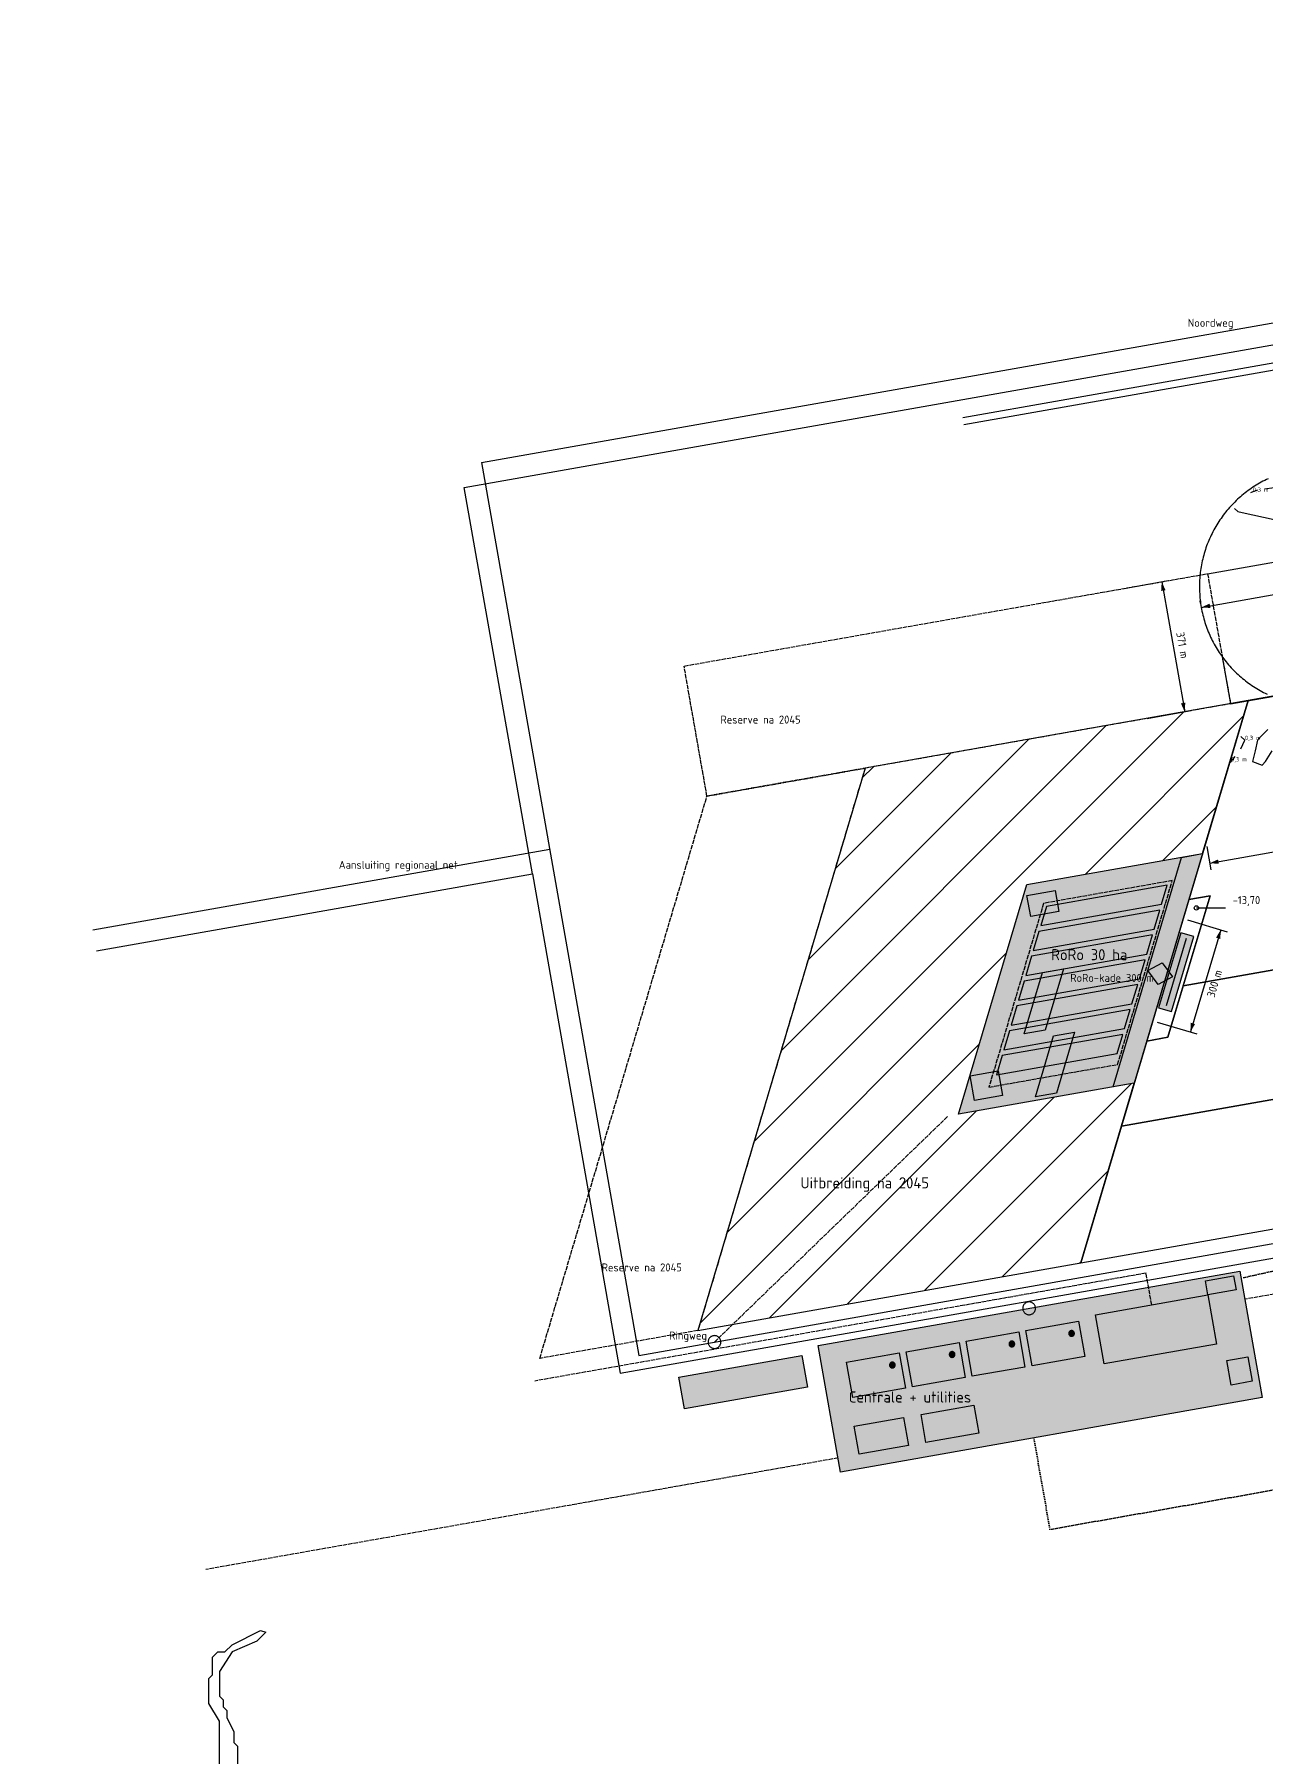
# Model space of a CAD drawing. Header units: metres. Extents: x 284000 to 318000, y 7632000 to 7666000.
# Drawn here: x 291949 to 295415, y 7646533 to 7651377 of the extents above; entities that cross this region are included whole.
import ezdxf
from ezdxf.enums import TextEntityAlignment as Align

# ---------------------------------------------------------------- set-up
doc = ezdxf.new("R2010")
doc.units = ezdxf.units.M
doc.header["$LTSCALE"] = 10
doc.linetypes.add('DASHED', pattern=[1.524, 1.27, -0.254])
doc.linetypes.add('DOT', pattern=[0.508, 0, -0.508])
for name, color, linetype in [('HV-BAGGER', 5, 'Continuous'), ('HV-CENTRALE', 200, 'Continuous'), ('HV-D-GEBOUW', 8, 'Continuous'), ('HV-D-INSTALLATIE', 211, 'Continuous'), ('HV-D-PARKEER', 112, 'Continuous'), ('HV-D-VERKEER', 9, 'Continuous'), ('HV-DRAAIKOM', 2, 'Continuous'), ('HV-GOLF-HS-112_5', 7, 'Continuous'), ('HV-KADE', 7, 'Continuous'), ('HV-KUSTLIJN', 4, 'Continuous'), ('HV-LEIDING', 1, 'Continuous'), ('HV-ONDERGROND', 8, 'Continuous'), ('HV-RESERVE', 9, 'Continuous'), ('HV-RORO', 110, 'Continuous'), ('HV-SCHIP', 3, 'Continuous'), ('HV-SPOOR', 8, 'Continuous'), ('HV-TEKST-02', 7, 'Continuous'), ('HV-TOETS-LIGPLAATS-RORO', 4, 'Continuous'), ('HV-TOETS-OPENING-3-INSTEEK', 6, 'Continuous'), ('HV-TOETS-WAND-HB-TALUD', 30, 'Continuous'), ('HV-TOETS-WAND-INS-KADE', 30, 'Continuous'), ('HV-WEG', 7, 'Continuous')]:
    doc.layers.add(name, color=color, linetype=linetype)
doc.styles.add('NLCS-ISO', font='NLCS-ISO.ttf')
doc.styles.get("Standard").update_dxf_attribs({"font": 'NLCS-ISO.ttf'})
picture_1 = doc.add_image_def('image1.jpg', size_in_pixel=(3400, 3400))

msp = doc.modelspace()

# ---------------------------------------------------------------- hatches: boundary and pattern name
at = {"layer": 'HV-CENTRALE', "true_color": 0xc77dff, "transparency": 33554534}
h = msp.add_hatch(color=200, dxfattribs=at)
h.dxf.hatch_style = 1
h.paths.add_polyline_path([(295339.9, 7647900.3), (295402.6, 7647544.5), (294216.7, 7647335.4), (294154, 7647691.2)])
at = {"layer": 'HV-D-GEBOUW', "true_color": 0x495057, "transparency": 33554534}
h = msp.add_hatch(color=8, dxfattribs=at)
h.dxf.hatch_style = 1
h.paths.add_polyline_path([(294820.1, 7648970.2), (294830.5, 7648910.9), (294751.5, 7648897), (294741, 7648956.3)])
h = msp.add_hatch(color=8, dxfattribs=at)
h.dxf.hatch_style = 1
h.paths.add_polyline_path([(294784.3, 7648739.8), (294843.6, 7648750.2), (294792.4, 7648578.1), (294733.1, 7648567.7)])
h = msp.add_hatch(color=8, dxfattribs=at)
h.dxf.hatch_style = 1
h.paths.add_polyline_path([(295321.9, 7647886.9), (295328.9, 7647847.4), (295249.8, 7647833.4), (295242.8, 7647873)])
h = msp.add_hatch(color=8, dxfattribs=at)
h.dxf.hatch_style = 1
h.paths.add_polyline_path([(294591.1, 7647523.7), (294605.1, 7647444.6), (294456.8, 7647418.5), (294442.9, 7647497.5)])
h = msp.add_hatch(color=8, dxfattribs=at)
h.dxf.hatch_style = 1
h.paths.add_polyline_path([(294393.5, 7647488.8), (294407.4, 7647409.8), (294269.1, 7647385.4), (294255.1, 7647464.4)])
at = {"layer": 'HV-D-INSTALLATIE', "true_color": 0x7b2cbf, "transparency": 33554534}
h = msp.add_hatch(color=211, dxfattribs=at)
h.dxf.hatch_style = 1
h.paths.add_polyline_path([(295249.8, 7647833.4), (295274.2, 7647695.1), (294957.9, 7647639.3), (294933.6, 7647777.7)])
h = msp.add_hatch(color=211, dxfattribs=at)
h.dxf.hatch_style = 1
h.paths.add_polyline_path([(294885.9, 7647759.1), (294903.3, 7647660.2), (294755.1, 7647634.1), (294737.6, 7647732.9)])
h = msp.add_hatch(color=211, dxfattribs=at)
h.dxf.hatch_style = 1
h.paths.add_polyline_path([(294549.9, 7647699.8), (294567.3, 7647601), (294419.1, 7647574.9), (294401.6, 7647673.7)])
h = msp.add_hatch(color=211, dxfattribs=at)
h.dxf.hatch_style = 1
h.paths.add_polyline_path([(294717.9, 7647729.4), (294735.3, 7647630.6), (294587.1, 7647604.5), (294569.6, 7647703.3)])
h = msp.add_hatch(color=211, dxfattribs=at)
h.dxf.hatch_style = 1
h.paths.add_polyline_path([(294706.3, 7647696.8), (294706.1, 7647697.6), (294705.9, 7647698.3), (294705.6, 7647699.1), (294705.2, 7647699.8), (294704.7, 7647700.4), (294704.2, 7647701), (294703.6, 7647701.5), (294703, 7647702), (294702.3, 7647702.4), (294701.6, 7647702.8), (294700.9, 7647703.1), (294700.1, 7647703.3), (294699.4, 7647703.4), (294698.6, 7647703.5), (294697.8, 7647703.4), (294697, 7647703.3), (294696.2, 7647703.2), (294695.5, 7647702.9), (294694.8, 7647702.6), (294694.1, 7647702.2), (294693.4, 7647701.8), (294692.8, 7647701.2), (294692.3, 7647700.7), (294691.8, 7647700), (294691.4, 7647699.4), (294691.1, 7647698.7), (294690.8, 7647697.9), (294690.6, 7647697.2), (294690.4, 7647696.4), (294690.4, 7647695.6), (294690.4, 7647694.8), (294690.5, 7647694), (294690.7, 7647693.3), (294690.9, 7647692.5), (294691.2, 7647691.8), (294691.6, 7647691.1), (294692.1, 7647690.5), (294692.6, 7647689.9), (294693.2, 7647689.3), (294693.8, 7647688.9), (294694.5, 7647688.4), (294695.2, 7647688.1), (294695.9, 7647687.8), (294696.7, 7647687.6), (294697.4, 7647687.5), (294698.2, 7647687.4), (294699, 7647687.4), (294699.8, 7647687.5), (294700.6, 7647687.7), (294701.3, 7647688), (294702, 7647688.3), (294702.7, 7647688.7), (294703.4, 7647689.1), (294704, 7647689.6), (294704.5, 7647690.2), (294705, 7647690.8), (294705.4, 7647691.5), (294705.7, 7647692.2), (294706, 7647692.9), (294706.2, 7647693.7), (294706.4, 7647694.5), (294706.4, 7647695.3), (294706.4, 7647696)])
h = msp.add_hatch(color=211, dxfattribs=at)
h.dxf.hatch_style = 1
h.paths.add_polyline_path([(294874.3, 7647726.5), (294874.1, 7647727.2), (294873.9, 7647728), (294873.6, 7647728.7), (294873.2, 7647729.4), (294872.7, 7647730), (294872.2, 7647730.6), (294871.6, 7647731.2), (294871, 7647731.6), (294870.3, 7647732.1), (294869.6, 7647732.4), (294868.9, 7647732.7), (294868.1, 7647732.9), (294867.4, 7647733), (294866.6, 7647733.1), (294865.8, 7647733.1), (294865, 7647733), (294864.2, 7647732.8), (294863.5, 7647732.5), (294862.8, 7647732.2), (294862.1, 7647731.8), (294861.4, 7647731.4), (294860.9, 7647730.9), (294860.3, 7647730.3), (294859.8, 7647729.7), (294859.4, 7647729), (294859.1, 7647728.3), (294858.8, 7647727.6), (294858.6, 7647726.8), (294858.4, 7647726), (294858.4, 7647725.2), (294858.4, 7647724.4), (294858.5, 7647723.7), (294858.7, 7647722.9), (294858.9, 7647722.2), (294859.2, 7647721.4), (294859.6, 7647720.7), (294860.1, 7647720.1), (294860.6, 7647719.5), (294861.2, 7647719), (294861.8, 7647718.5), (294862.5, 7647718.1), (294863.2, 7647717.7), (294863.9, 7647717.4), (294864.7, 7647717.2), (294865.4, 7647717.1), (294866.2, 7647717), (294867, 7647717.1), (294867.8, 7647717.2), (294868.6, 7647717.3), (294869.3, 7647717.6), (294870, 7647717.9), (294870.7, 7647718.3), (294871.4, 7647718.7), (294872, 7647719.3), (294872.5, 7647719.8), (294873, 7647720.5), (294873.4, 7647721.1), (294873.8, 7647721.8), (294874, 7647722.6), (294874.2, 7647723.3), (294874.4, 7647724.1), (294874.4, 7647724.9), (294874.4, 7647725.7)])
h = msp.add_hatch(color=211, dxfattribs=at)
h.dxf.hatch_style = 1
h.paths.add_polyline_path([(294381.9, 7647670.2), (294399.3, 7647571.4), (294251.1, 7647545.2), (294233.6, 7647644.1)])
h = msp.add_hatch(color=211, dxfattribs=at)
h.dxf.hatch_style = 1
h.paths.add_polyline_path([(294538.3, 7647667.2), (294538.1, 7647668), (294537.9, 7647668.7), (294537.6, 7647669.4), (294537.2, 7647670.1), (294536.7, 7647670.8), (294536.2, 7647671.4), (294535.6, 7647671.9), (294535, 7647672.4), (294534.3, 7647672.8), (294533.6, 7647673.2), (294532.9, 7647673.4), (294532.1, 7647673.7), (294531.4, 7647673.8), (294530.6, 7647673.8), (294529.8, 7647673.8), (294529, 7647673.7), (294528.2, 7647673.5), (294527.5, 7647673.3), (294526.8, 7647673), (294526.1, 7647672.6), (294525.4, 7647672.1), (294524.8, 7647671.6), (294524.3, 7647671), (294523.8, 7647670.4), (294523.4, 7647669.8), (294523, 7647669), (294522.8, 7647668.3), (294522.6, 7647667.6), (294522.4, 7647666.8), (294522.4, 7647666), (294522.4, 7647665.2), (294522.5, 7647664.4), (294522.7, 7647663.7), (294522.9, 7647662.9), (294523.2, 7647662.2), (294523.6, 7647661.5), (294524.1, 7647660.9), (294524.6, 7647660.3), (294525.2, 7647659.7), (294525.8, 7647659.2), (294526.5, 7647658.8), (294527.2, 7647658.5), (294527.9, 7647658.2), (294528.7, 7647658), (294529.4, 7647657.8), (294530.2, 7647657.8), (294531, 7647657.8), (294531.8, 7647657.9), (294532.6, 7647658.1), (294533.3, 7647658.3), (294534, 7647658.7), (294534.7, 7647659), (294535.4, 7647659.5), (294535.9, 7647660), (294536.5, 7647660.6), (294537, 7647661.2), (294537.4, 7647661.9), (294537.7, 7647662.6), (294538, 7647663.3), (294538.2, 7647664.1), (294538.4, 7647664.9), (294538.4, 7647665.6), (294538.4, 7647666.4)])
h = msp.add_hatch(color=211, dxfattribs=at)
h.dxf.hatch_style = 1
h.paths.add_polyline_path([(295362, 7647659.6), (295374.2, 7647590.4), (295314.9, 7647580), (295302.7, 7647649.1)])
h = msp.add_hatch(color=211, dxfattribs=at)
h.dxf.hatch_style = 1
h.paths.add_polyline_path([(294370.3, 7647637.6), (294370.1, 7647638.4), (294369.9, 7647639.1), (294369.6, 7647639.8), (294369.2, 7647640.5), (294368.7, 7647641.1), (294368.2, 7647641.7), (294367.6, 7647642.3), (294367, 7647642.8), (294366.3, 7647643.2), (294365.6, 7647643.5), (294364.9, 7647643.8), (294364.1, 7647644), (294363.4, 7647644.2), (294362.6, 7647644.2), (294361.8, 7647644.2), (294361, 7647644.1), (294360.2, 7647643.9), (294359.5, 7647643.7), (294358.8, 7647643.4), (294358.1, 7647643), (294357.4, 7647642.5), (294356.8, 7647642), (294356.3, 7647641.4), (294355.8, 7647640.8), (294355.4, 7647640.1), (294355, 7647639.4), (294354.8, 7647638.7), (294354.6, 7647637.9), (294354.4, 7647637.2), (294354.4, 7647636.4), (294354.4, 7647635.6), (294354.5, 7647634.8), (294354.7, 7647634), (294354.9, 7647633.3), (294355.2, 7647632.6), (294355.6, 7647631.9), (294356.1, 7647631.2), (294356.6, 7647630.6), (294357.2, 7647630.1), (294357.8, 7647629.6), (294358.5, 7647629.2), (294359.2, 7647628.8), (294359.9, 7647628.6), (294360.7, 7647628.4), (294361.4, 7647628.2), (294362.2, 7647628.2), (294363, 7647628.2), (294363.8, 7647628.3), (294364.6, 7647628.5), (294365.3, 7647628.7), (294366, 7647629), (294366.7, 7647629.4), (294367.4, 7647629.9), (294367.9, 7647630.4), (294368.5, 7647631), (294369, 7647631.6), (294369.4, 7647632.3), (294369.7, 7647633), (294370, 7647633.7), (294370.2, 7647634.5), (294370.4, 7647635.2), (294370.4, 7647636), (294370.4, 7647636.8)])
at = {"layer": 'HV-D-PARKEER', "true_color": 0x2d6a4f, "transparency": 33554534}
h = msp.add_hatch(color=112, dxfattribs=at)
h.dxf.hatch_style = 1
h.paths.add_polyline_path([(295119.4, 7648931.5), (295135.4, 7648985.3), (294795.5, 7648925.4), (294779.5, 7648871.6)])
h = msp.add_hatch(color=112, dxfattribs=at)
h.dxf.hatch_style = 1
h.paths.add_polyline_path([(295098.6, 7648861.6), (295114.6, 7648915.4), (294774.7, 7648855.5), (294758.7, 7648801.7)])
h = msp.add_hatch(color=112, dxfattribs=at)
h.dxf.hatch_style = 1
h.paths.add_polyline_path([(295077.8, 7648791.7), (295093.8, 7648845.5), (294753.9, 7648785.6), (294737.9, 7648731.8)])
h = msp.add_hatch(color=112, dxfattribs=at)
h.dxf.hatch_style = 1
h.paths.add_polyline_path([(295057, 7648721.8), (295073, 7648775.6), (294733.1, 7648715.7), (294717.1, 7648661.9)])
h = msp.add_hatch(color=112, dxfattribs=at)
h.dxf.hatch_style = 1
h.paths.add_polyline_path([(295036.3, 7648651.9), (295052.3, 7648705.7), (294712.3, 7648645.8), (294696.4, 7648592)])
h = msp.add_hatch(color=112, dxfattribs=at)
h.dxf.hatch_style = 1
h.paths.add_polyline_path([(295015.5, 7648582), (295031.5, 7648635.8), (294691.6, 7648575.9), (294675.6, 7648522.1)])
h = msp.add_hatch(color=112, dxfattribs=at)
h.dxf.hatch_style = 1
h.paths.add_polyline_path([(294994.7, 7648512.1), (295010.7, 7648565.9), (294670.8, 7648506), (294654.8, 7648452.2)])
h = msp.add_hatch(color=112, dxfattribs=at)
h.dxf.hatch_style = 1
h.paths.add_polyline_path([(294108.1, 7647662.7), (294123.8, 7647573.7), (293777.9, 7647512.7), (293762.2, 7647601.7)])
at = {"layer": 'HV-D-VERKEER', "true_color": 0xe9ecef, "transparency": 33554534}
h = msp.add_hatch(color=9, dxfattribs=at)
h.dxf.hatch_style = 1
h.paths.add_polyline_path([(295175.6, 7649063.5), (295234.9, 7649073.9), (295042.9, 7648428.7), (294983.6, 7648418.3)])
h = msp.add_hatch(color=9, dxfattribs=at)
h.dxf.hatch_style = 1
h.paths.add_polyline_path([(294815.7, 7648561.9), (294875, 7648572.3), (294823.8, 7648400.3), (294764.5, 7648389.8)])
at = {"layer": 'HV-RESERVE'}
h = msp.add_hatch(dxfattribs=at)
h.set_pattern_fill('ANSI31', color=9, scale=40)
h.paths.add_polyline_path([(295362.8, 7649504.1), (294285.6, 7649314.2), (293815.4, 7647733.3), (294892.6, 7647923.3), (295042.9, 7648428.7), (294548.8, 7648341.6), (294740.7, 7648986.8), (295234.9, 7649073.9)])
at = {"layer": 'HV-RORO', "true_color": 0x06d6a0, "transparency": 33554534}
h = msp.add_hatch(color=110, dxfattribs=at)
h.dxf.hatch_style = 1
h.paths.add_polyline_path([(294740.7, 7648986.8), (295234.9, 7649073.9), (295042.9, 7648428.7), (294548.8, 7648341.6)])
h = msp.add_hatch(color=110, dxfattribs=at)
h.dxf.hatch_style = 1
h.paths.add_polyline_path([(295121.1, 7648767), (295150.5, 7648727.4), (295110.4, 7648706.1), (295081, 7648745.7)])
h = msp.add_hatch(color=110, dxfattribs=at)
h.dxf.hatch_style = 1
h.paths.add_polyline_path([(294659.9, 7648463.1), (294672, 7648393.9), (294593, 7648379.9), (294580.8, 7648449.1)])
at = {"layer": 'HV-SCHIP', "true_color": 0x80ffdb, "transparency": 33554534}
h = msp.add_hatch(color=3, dxfattribs=at)
h.dxf.hatch_style = 1
h.paths.add_polyline_path([(295173.9, 7648851.5), (295111.2, 7648640.8), (295147.4, 7648630), (295210, 7648840.8)])

# ---------------------------------------------------------------- linework, layer by layer
at = {"layer": 'HV-BAGGER'}
msp.add_lwpolyline([(295419.5, 7650128), (295414.5, 7650125.6), (295409.6, 7650123.2), (295404.8, 7650120.7), (295399.9, 7650118.1), (295395.2, 7650115.4), (295390.4, 7650112.6), (295385.7, 7650109.8), (295381.1, 7650106.9), (295376.5, 7650103.9), (295371.9, 7650100.9), (295367.4, 7650097.7), (295363, 7650094.5), (295358.6, 7650091.3), (295354.3, 7650087.9), (295350, 7650084.5), (295345.7, 7650081), (295341.6, 7650077.4), (295337.5, 7650073.8), (295333.4, 7650070.1), (295329.4, 7650066.4), (295325.5, 7650062.5), (295321.6, 7650058.7), (295317.8, 7650054.7), (295314.1, 7650050.7), (295310.4, 7650046.6), (295306.8, 7650042.5), (295303.3, 7650038.3), (295299.8, 7650034.1), (295296.4, 7650029.8), (295293.1, 7650025.4), (295289.8, 7650021), (295286.7, 7650016.5), (295283.6, 7650012), (295280.5, 7650007.4), (295277.6, 7650002.8), (295274.7, 7649998.2), (295271.9, 7649993.5), (295269.1, 7649988.7), (295266.5, 7649983.9), (295263.9, 7649979.1), (295261.4, 7649974.2), (295259, 7649969.3), (295256.7, 7649964.3), (295254.4, 7649959.3), (295252.3, 7649954.3), (295250.2, 7649949.2), (295248.2, 7649944.1), (295246.3, 7649938.9), (295244.4, 7649933.8), (295242.7, 7649928.6), (295241, 7649923.4), (295239.5, 7649918.1), (295238, 7649912.8), (295236.6, 7649907.5), (295235.2, 7649902.2), (295234, 7649896.9), (295232.9, 7649891.5), (295231.8, 7649886.1), (295230.9, 7649880.7), (295230, 7649875.3), (295229.2, 7649869.9), (295228.5, 7649864.5), (295227.9, 7649859), (295227.3, 7649853.6), (295226.9, 7649848.1), (295226.6, 7649842.6), (295226.3, 7649837.2), (295226.2, 7649831.7), (295226.1, 7649826.2), (295226.1, 7649820.7), (295226.2, 7649815.2), (295226.4, 7649809.8), (295226.7, 7649804.3), (295227, 7649798.8), (295227.5, 7649793.4), (295228.1, 7649787.9), (295228.7, 7649782.5), (295229.4, 7649777), (295230.3, 7649771.6), (295231.2, 7649766.2), (295232.2, 7649760.8), (295233.2, 7649755.4), (295234.4, 7649750.1), (295235.7, 7649744.7), (295237, 7649739.4), (295238.5, 7649734.1), (295240, 7649728.9), (295241.6, 7649723.6), (295243.3, 7649718.4), (295245, 7649713.2), (295246.9, 7649708.1), (295248.9, 7649703), (295250.9, 7649697.9), (295253, 7649692.8), (295255.2, 7649687.8), (295257.5, 7649682.8), (295259.8, 7649677.8), (295262.3, 7649672.9), (295264.8, 7649668.1), (295267.4, 7649663.2), (295270, 7649658.5), (295272.8, 7649653.7), (295275.6, 7649649), (295278.5, 7649644.4), (295281.5, 7649639.8), (295284.6, 7649635.2), (295287.7, 7649630.7), (295290.1, 7649627.4), (295313.4, 7649495.4), (295430.2, 7649516)], dxfattribs=at)
at = {"layer": 'HV-BAGGER', "linetype": 'DASHED'}
for points in [[(295248.9, 7649861), (295313.4, 7649495.4), (293840.9, 7649235.7), (293776.4, 7649601.4), (295248.9, 7649861)], [(293840.9, 7649235.7), (294285.6, 7649314.2), (293815.4, 7647733.3), (293370.7, 7647654.9), (293840.9, 7649235.7)]]:
    msp.add_lwpolyline(points, close=True, dxfattribs=at)
at = {"layer": 'HV-BAGGER'}
for points in [[(295196.5, 7648944.9), (295255.8, 7648955.4), (295180.6, 7648702.6), (295753.8, 7648803.7), (295995.3, 7649615.6), (295362.8, 7649504.1), (295196.5, 7648944.9)], [(295078.1, 7648547), (295137.4, 7648557.5), (295255.8, 7648955.4), (295196.5, 7648944.9), (295078.1, 7648547)], [(295180.6, 7648702.6), (295137.4, 7648557.5), (295078.1, 7648547), (295006.9, 7648307.7), (295639.4, 7648419.3), (295753.8, 7648803.7), (295180.6, 7648702.6)], [(295006.9, 7648307.7), (294892.6, 7647923.3), (295525.1, 7648034.8), (295639.4, 7648419.3), (295006.9, 7648307.7)]]:
    msp.add_lwpolyline(points, close=True, dxfattribs=at)
at = {"layer": 'HV-CENTRALE'}
msp.add_lwpolyline([(295339.9, 7647900.3), (295402.6, 7647544.5), (294216.7, 7647335.4), (294154, 7647691.2), (295339.9, 7647900.3)], close=True, dxfattribs=at)
at = {"layer": 'HV-D-GEBOUW'}
for points in [[(294820.1, 7648970.2), (294830.5, 7648910.9), (294751.5, 7648897), (294741, 7648956.3), (294820.1, 7648970.2)], [(294784.3, 7648739.8), (294843.6, 7648750.2), (294792.4, 7648578.1), (294733.1, 7648567.7), (294784.3, 7648739.8)], [(295321.9, 7647886.9), (295328.9, 7647847.4), (295249.8, 7647833.4), (295242.8, 7647873), (295321.9, 7647886.9)], [(294591.1, 7647523.7), (294605.1, 7647444.6), (294456.8, 7647418.5), (294442.9, 7647497.5), (294591.1, 7647523.7)], [(294393.5, 7647488.8), (294407.4, 7647409.8), (294269.1, 7647385.4), (294255.1, 7647464.4), (294393.5, 7647488.8)]]:
    msp.add_lwpolyline(points, close=True, dxfattribs=at)
at = {"layer": 'HV-D-INSTALLATIE'}
for points in [[(295249.8, 7647833.4), (295274.2, 7647695.1), (294957.9, 7647639.3), (294933.6, 7647777.7), (295249.8, 7647833.4)], [(294885.9, 7647759.1), (294903.3, 7647660.2), (294755.1, 7647634.1), (294737.6, 7647732.9), (294885.9, 7647759.1)], [(294549.9, 7647699.8), (294567.3, 7647601), (294419.1, 7647574.9), (294401.6, 7647673.7), (294549.9, 7647699.8)], [(294717.9, 7647729.4), (294735.3, 7647630.6), (294587.1, 7647604.5), (294569.6, 7647703.3), (294717.9, 7647729.4)], [(294706.3, 7647696.8), (294706.1, 7647697.6), (294705.9, 7647698.3), (294705.6, 7647699.1), (294705.2, 7647699.8), (294704.7, 7647700.4), (294704.2, 7647701), (294703.6, 7647701.5), (294703, 7647702), (294702.3, 7647702.4), (294701.6, 7647702.8), (294700.9, 7647703.1), (294700.1, 7647703.3), (294699.4, 7647703.4), (294698.6, 7647703.5), (294697.8, 7647703.4), (294697, 7647703.3), (294696.2, 7647703.2), (294695.5, 7647702.9), (294694.8, 7647702.6), (294694.1, 7647702.2), (294693.4, 7647701.8), (294692.8, 7647701.2), (294692.3, 7647700.7), (294691.8, 7647700), (294691.4, 7647699.4), (294691.1, 7647698.7), (294690.8, 7647697.9), (294690.6, 7647697.2), (294690.4, 7647696.4), (294690.4, 7647695.6), (294690.4, 7647694.8), (294690.5, 7647694), (294690.7, 7647693.3), (294690.9, 7647692.5), (294691.2, 7647691.8), (294691.6, 7647691.1), (294692.1, 7647690.5), (294692.6, 7647689.9), (294693.2, 7647689.3), (294693.8, 7647688.9), (294694.5, 7647688.4), (294695.2, 7647688.1), (294695.9, 7647687.8), (294696.7, 7647687.6), (294697.4, 7647687.5), (294698.2, 7647687.4), (294699, 7647687.4), (294699.8, 7647687.5), (294700.6, 7647687.7), (294701.3, 7647688), (294702, 7647688.3), (294702.7, 7647688.7), (294703.4, 7647689.1), (294704, 7647689.6), (294704.5, 7647690.2), (294705, 7647690.8), (294705.4, 7647691.5), (294705.7, 7647692.2), (294706, 7647692.9), (294706.2, 7647693.7), (294706.4, 7647694.5), (294706.4, 7647695.3), (294706.4, 7647696), (294706.3, 7647696.8)], [(294874.3, 7647726.5), (294874.1, 7647727.2), (294873.9, 7647728), (294873.6, 7647728.7), (294873.2, 7647729.4), (294872.7, 7647730), (294872.2, 7647730.6), (294871.6, 7647731.2), (294871, 7647731.6), (294870.3, 7647732.1), (294869.6, 7647732.4), (294868.9, 7647732.7), (294868.1, 7647732.9), (294867.4, 7647733), (294866.6, 7647733.1), (294865.8, 7647733.1), (294865, 7647733), (294864.2, 7647732.8), (294863.5, 7647732.5), (294862.8, 7647732.2), (294862.1, 7647731.8), (294861.4, 7647731.4), (294860.9, 7647730.9), (294860.3, 7647730.3), (294859.8, 7647729.7), (294859.4, 7647729), (294859.1, 7647728.3), (294858.8, 7647727.6), (294858.6, 7647726.8), (294858.4, 7647726), (294858.4, 7647725.2), (294858.4, 7647724.4), (294858.5, 7647723.7), (294858.7, 7647722.9), (294858.9, 7647722.2), (294859.2, 7647721.4), (294859.6, 7647720.7), (294860.1, 7647720.1), (294860.6, 7647719.5), (294861.2, 7647719), (294861.8, 7647718.5), (294862.5, 7647718.1), (294863.2, 7647717.7), (294863.9, 7647717.4), (294864.7, 7647717.2), (294865.4, 7647717.1), (294866.2, 7647717), (294867, 7647717.1), (294867.8, 7647717.2), (294868.6, 7647717.3), (294869.3, 7647717.6), (294870, 7647717.9), (294870.7, 7647718.3), (294871.4, 7647718.7), (294872, 7647719.3), (294872.5, 7647719.8), (294873, 7647720.5), (294873.4, 7647721.1), (294873.8, 7647721.8), (294874, 7647722.6), (294874.2, 7647723.3), (294874.4, 7647724.1), (294874.4, 7647724.9), (294874.4, 7647725.7), (294874.3, 7647726.5)], [(294381.9, 7647670.2), (294399.3, 7647571.4), (294251.1, 7647545.2), (294233.6, 7647644.1), (294381.9, 7647670.2)], [(294538.3, 7647667.2), (294538.1, 7647668), (294537.9, 7647668.7), (294537.6, 7647669.4), (294537.2, 7647670.1), (294536.7, 7647670.8), (294536.2, 7647671.4), (294535.6, 7647671.9), (294535, 7647672.4), (294534.3, 7647672.8), (294533.6, 7647673.2), (294532.9, 7647673.4), (294532.1, 7647673.7), (294531.4, 7647673.8), (294530.6, 7647673.8), (294529.8, 7647673.8), (294529, 7647673.7), (294528.2, 7647673.5), (294527.5, 7647673.3), (294526.8, 7647673), (294526.1, 7647672.6), (294525.4, 7647672.1), (294524.8, 7647671.6), (294524.3, 7647671), (294523.8, 7647670.4), (294523.4, 7647669.8), (294523, 7647669), (294522.8, 7647668.3), (294522.6, 7647667.6), (294522.4, 7647666.8), (294522.4, 7647666), (294522.4, 7647665.2), (294522.5, 7647664.4), (294522.7, 7647663.7), (294522.9, 7647662.9), (294523.2, 7647662.2), (294523.6, 7647661.5), (294524.1, 7647660.9), (294524.6, 7647660.3), (294525.2, 7647659.7), (294525.8, 7647659.2), (294526.5, 7647658.8), (294527.2, 7647658.5), (294527.9, 7647658.2), (294528.7, 7647658), (294529.4, 7647657.8), (294530.2, 7647657.8), (294531, 7647657.8), (294531.8, 7647657.9), (294532.6, 7647658.1), (294533.3, 7647658.3), (294534, 7647658.7), (294534.7, 7647659), (294535.4, 7647659.5), (294535.9, 7647660), (294536.5, 7647660.6), (294537, 7647661.2), (294537.4, 7647661.9), (294537.7, 7647662.6), (294538, 7647663.3), (294538.2, 7647664.1), (294538.4, 7647664.9), (294538.4, 7647665.6), (294538.4, 7647666.4), (294538.3, 7647667.2)], [(295362, 7647659.6), (295374.2, 7647590.4), (295314.9, 7647580), (295302.7, 7647649.1), (295362, 7647659.6)], [(294370.3, 7647637.6), (294370.1, 7647638.4), (294369.9, 7647639.1), (294369.6, 7647639.8), (294369.2, 7647640.5), (294368.7, 7647641.1), (294368.2, 7647641.7), (294367.6, 7647642.3), (294367, 7647642.8), (294366.3, 7647643.2), (294365.6, 7647643.5), (294364.9, 7647643.8), (294364.1, 7647644), (294363.4, 7647644.2), (294362.6, 7647644.2), (294361.8, 7647644.2), (294361, 7647644.1), (294360.2, 7647643.9), (294359.5, 7647643.7), (294358.8, 7647643.4), (294358.1, 7647643), (294357.4, 7647642.5), (294356.8, 7647642), (294356.3, 7647641.4), (294355.8, 7647640.8), (294355.4, 7647640.1), (294355, 7647639.4), (294354.8, 7647638.7), (294354.6, 7647637.9), (294354.4, 7647637.2), (294354.4, 7647636.4), (294354.4, 7647635.6), (294354.5, 7647634.8), (294354.7, 7647634), (294354.9, 7647633.3), (294355.2, 7647632.6), (294355.6, 7647631.9), (294356.1, 7647631.2), (294356.6, 7647630.6), (294357.2, 7647630.1), (294357.8, 7647629.6), (294358.5, 7647629.2), (294359.2, 7647628.8), (294359.9, 7647628.6), (294360.7, 7647628.4), (294361.4, 7647628.2), (294362.2, 7647628.2), (294363, 7647628.2), (294363.8, 7647628.3), (294364.6, 7647628.5), (294365.3, 7647628.7), (294366, 7647629), (294366.7, 7647629.4), (294367.4, 7647629.9), (294367.9, 7647630.4), (294368.5, 7647631), (294369, 7647631.6), (294369.4, 7647632.3), (294369.7, 7647633), (294370, 7647633.7), (294370.2, 7647634.5), (294370.4, 7647635.2), (294370.4, 7647636), (294370.4, 7647636.8), (294370.3, 7647637.6)]]:
    msp.add_lwpolyline(points, close=True, dxfattribs=at)
at = {"layer": 'HV-D-PARKEER'}
for points in [[(295119.4, 7648931.5), (295135.4, 7648985.3), (294795.5, 7648925.4), (294779.5, 7648871.6), (295119.4, 7648931.5)], [(295098.6, 7648861.6), (295114.6, 7648915.4), (294774.7, 7648855.5), (294758.7, 7648801.7), (295098.6, 7648861.6)], [(295077.8, 7648791.7), (295093.8, 7648845.5), (294753.9, 7648785.6), (294737.9, 7648731.8), (295077.8, 7648791.7)], [(295057, 7648721.8), (295073, 7648775.6), (294733.1, 7648715.7), (294717.1, 7648661.9), (295057, 7648721.8)], [(295036.3, 7648651.9), (295052.3, 7648705.7), (294712.3, 7648645.8), (294696.4, 7648592), (295036.3, 7648651.9)], [(295015.5, 7648582), (295031.5, 7648635.8), (294691.6, 7648575.9), (294675.6, 7648522.1), (295015.5, 7648582)], [(294994.7, 7648512.1), (295010.7, 7648565.9), (294670.8, 7648506), (294654.8, 7648452.2), (294994.7, 7648512.1)], [(294108.1, 7647662.7), (294123.8, 7647573.7), (293777.9, 7647512.7), (293762.2, 7647601.7), (294108.1, 7647662.7)]]:
    msp.add_lwpolyline(points, close=True, dxfattribs=at)
at = {"layer": 'HV-D-VERKEER'}
for points in [[(295175.6, 7649063.5), (295234.9, 7649073.9), (295042.9, 7648428.7), (294983.6, 7648418.3), (295175.6, 7649063.5)], [(294815.7, 7648561.9), (294875, 7648572.3), (294823.8, 7648400.3), (294764.5, 7648389.8), (294815.7, 7648561.9)]]:
    msp.add_lwpolyline(points, close=True, dxfattribs=at)
at = {"layer": 'HV-DRAAIKOM'}
msp.add_lwpolyline([(295419.5, 7650128), (295414.5, 7650125.6), (295409.6, 7650123.2), (295404.8, 7650120.7), (295399.9, 7650118.1), (295395.2, 7650115.4), (295390.4, 7650112.6), (295385.7, 7650109.8), (295381.1, 7650106.9), (295376.5, 7650103.9), (295371.9, 7650100.9), (295367.4, 7650097.7), (295363, 7650094.5), (295358.6, 7650091.3), (295354.3, 7650087.9), (295350, 7650084.5), (295345.7, 7650081), (295341.6, 7650077.4), (295337.5, 7650073.8), (295333.4, 7650070.1), (295329.4, 7650066.4), (295325.5, 7650062.5), (295321.6, 7650058.7), (295317.8, 7650054.7), (295314.1, 7650050.7), (295310.4, 7650046.6), (295306.8, 7650042.5), (295303.3, 7650038.3), (295299.8, 7650034.1), (295296.4, 7650029.8), (295293.1, 7650025.4), (295289.8, 7650021), (295286.7, 7650016.5), (295283.6, 7650012), (295280.5, 7650007.4), (295277.6, 7650002.8), (295274.7, 7649998.2), (295271.9, 7649993.5), (295269.1, 7649988.7), (295266.5, 7649983.9), (295263.9, 7649979.1), (295261.4, 7649974.2), (295259, 7649969.3), (295256.7, 7649964.3), (295254.4, 7649959.3), (295252.3, 7649954.3), (295250.2, 7649949.2), (295248.2, 7649944.1), (295246.3, 7649938.9), (295244.4, 7649933.8), (295242.7, 7649928.6), (295241, 7649923.4), (295239.5, 7649918.1), (295238, 7649912.8), (295236.6, 7649907.5), (295235.2, 7649902.2), (295234, 7649896.9), (295232.9, 7649891.5), (295231.8, 7649886.1), (295230.9, 7649880.7), (295230, 7649875.3), (295229.2, 7649869.9), (295228.5, 7649864.5), (295227.9, 7649859), (295227.3, 7649853.6), (295226.9, 7649848.1), (295226.6, 7649842.6), (295226.3, 7649837.2), (295226.2, 7649831.7), (295226.1, 7649826.2), (295226.1, 7649820.7), (295226.2, 7649815.2), (295226.4, 7649809.8), (295226.7, 7649804.3), (295227, 7649798.8), (295227.5, 7649793.4), (295228.1, 7649787.9), (295228.7, 7649782.5), (295229.4, 7649777), (295230.3, 7649771.6), (295231.2, 7649766.2), (295232.2, 7649760.8), (295233.2, 7649755.4), (295234.4, 7649750.1), (295235.7, 7649744.7), (295237, 7649739.4), (295238.5, 7649734.1), (295240, 7649728.9), (295241.6, 7649723.6), (295243.3, 7649718.4), (295245, 7649713.2), (295246.9, 7649708.1), (295248.9, 7649703), (295250.9, 7649697.9), (295253, 7649692.8), (295255.2, 7649687.8), (295257.5, 7649682.8), (295259.8, 7649677.8), (295262.3, 7649672.9), (295264.8, 7649668.1), (295267.4, 7649663.2), (295270, 7649658.5), (295272.8, 7649653.7), (295275.6, 7649649), (295278.5, 7649644.4), (295281.5, 7649639.8), (295284.6, 7649635.2), (295287.7, 7649630.7), (295290.9, 7649626.3), (295294.2, 7649621.9), (295297.5, 7649617.6), (295301, 7649613.3), (295304.4, 7649609), (295308, 7649604.9), (295311.6, 7649600.8), (295315.3, 7649596.7), (295319.1, 7649592.7), (295322.9, 7649588.8), (295326.8, 7649584.9), (295330.7, 7649581.1), (295334.8, 7649577.4), (295338.8, 7649573.7), (295343, 7649570.1), (295347.1, 7649566.6), (295351.4, 7649563.1), (295355.7, 7649559.7), (295360, 7649556.4), (295364.5, 7649553.1), (295368.9, 7649550), (295373.4, 7649546.8), (295378, 7649543.8), (295382.6, 7649540.9), (295387.3, 7649538), (295392, 7649535.2), (295396.7, 7649532.4), (295401.5, 7649529.8), (295406.4, 7649527.2), (295411.3, 7649524.7), (295416.2, 7649522.3)], dxfattribs=at)
at = {"layer": 'HV-GOLF-HS-112_5', "color": 3}
for points in [[(295605, 7650136.4), (295586.1, 7650129.5), (295573.6, 7650125.4), (295556.1, 7650122.1), (295526.1, 7650116.9), (295496.1, 7650112), (295466.1, 7650107.2), (295436.1, 7650102.5), (295409, 7650098.3)], [(295389.4, 7650095.4), (295376.1, 7650091), (295369.2, 7650088.5)], [(295325.1, 7650044.4), (295334.5, 7650035.4), (295346.1, 7650032.9), (295376.1, 7650026.3), (295406.1, 7650019.9), (295436.1, 7650013.6), (295466.1, 7650007.5), (295476.5, 7650005.4), (295496.1, 7650003.1), (295526.1, 7649999.6), (295556.1, 7649996.2), (295586.1, 7649993), (295616.1, 7649989.9), (295646.1, 7649986.9), (295676.1, 7649984), (295706.1, 7649981.2), (295736.1, 7649978.5), (295766.1, 7649975.9), (295772.5, 7649975.4), (295796.1, 7649973.2), (295826.1, 7649970), (295856.1, 7649966.4), (295870.2, 7649961.2)], [(295342.6, 7649368.4), (295353.9, 7649393.3), (295342.6, 7649403.5)], [(295418, 7649423.3), (295402.6, 7649406.8), (295389, 7649393.3), (295382.4, 7649363.3), (295375.5, 7649333.3), (295402.6, 7649322.6), (295412.1, 7649333.3), (295430.2, 7649363.3)], [(295312.6, 7649331.3), (295315, 7649333.3), (295326.7, 7649347.4)]]:
    msp.add_lwpolyline(points, dxfattribs=at)
at = {"layer": 'HV-KADE'}
msp.add_lwpolyline([(295180.5, 7648891.1), (295095.1, 7648604)], dxfattribs=at)
at = {"layer": 'HV-KUSTLIJN'}
msp.add_lwpolyline([(292470, 7646505), (292470, 7646635), (292440, 7646685), (292440, 7646755), (292450, 7646765), (292450, 7646815), (292465, 7646830), (292485, 7646830), (292505, 7646850), (292585, 7646890), (292600, 7646885), (292575, 7646860), (292505, 7646830), (292470, 7646775), (292470, 7646705), (292480, 7646695), (292480, 7646675), (292490, 7646665), (292490, 7646645), (292510, 7646605), (292510, 7646575), (292520, 7646565), (292520, 7646505)], dxfattribs=at)
at = {"layer": 'HV-LEIDING', "linetype": 'DOT'}
for points in [[(297624.6, 7648812.6), (296568.3, 7648157.6), (295343.4, 7647880.5)], [(294760.3, 7647431.2), (294805.6, 7647174.3), (296436.2, 7647461.8), (296644.9, 7647549.5)]]:
    msp.add_lwpolyline(points, dxfattribs=at)
at = {"layer": 'HV-LEIDING', "linetype": 'DASHED'}
for points in [[(295091.7, 7647805.5), (295076, 7647894.5), (293356.4, 7647591.3)], [(295571.3, 7647859.5), (295353.8, 7647821.2)], [(294209.8, 7647374.9), (292430.9, 7647061.3)]]:
    msp.add_lwpolyline(points, dxfattribs=at)
at = {"layer": 'HV-RESERVE'}
msp.add_lwpolyline([(295362.8, 7649504.1), (294285.6, 7649314.2), (293815.4, 7647733.3), (294892.6, 7647923.3), (295042.9, 7648428.7), (294548.8, 7648341.6), (294740.7, 7648986.8), (295234.9, 7649073.9), (295362.8, 7649504.1)], close=True, dxfattribs=at)
at = {"layer": 'HV-RORO'}
for points in [[(294740.7, 7648986.8), (295234.9, 7649073.9), (295042.9, 7648428.7), (294548.8, 7648341.6), (294740.7, 7648986.8)], [(295121.1, 7648767), (295150.5, 7648727.4), (295110.4, 7648706.1), (295081, 7648745.7), (295121.1, 7648767)], [(294659.9, 7648463.1), (294672, 7648393.9), (294593, 7648379.9), (294580.8, 7648449.1), (294659.9, 7648463.1)]]:
    msp.add_lwpolyline(points, close=True, dxfattribs=at)
at = {"layer": 'HV-SCHIP'}
msp.add_lwpolyline([(295173.9, 7648851.5), (295111.2, 7648640.8), (295147.4, 7648630), (295210, 7648840.8), (295173.9, 7648851.5)], close=True, dxfattribs=at)
at = {"layer": 'HV-SPOOR'}
for points in [[(292124.2, 7648800.6), (293349.7, 7649016.7), (293158, 7650103.7), (296478.5, 7650689.2)], [(294560.1, 7650300), (295943.7, 7650544)], [(294563.6, 7650280.3), (295947.2, 7650524.2)], [(293349.7, 7649016.7), (293597.1, 7647613.3), (295830.5, 7648007.2), (295866, 7648094.9)]]:
    msp.add_lwpolyline(points, dxfattribs=at)
at = {"layer": 'HV-TEKST-02'}
for p, q in [((295231.1, 7649766.3), (295891, 7649882.6)), ((295014.2, 7649819.6), (295138.5, 7649841.6)), ((295120, 7649838.3), (295184.5, 7649472.7)), ((295229, 7649778.5), (295227.9, 7649784.8)), ((295078.6, 7649454), (295203, 7649475.9)), ((295254.9, 7649047.1), (295887.4, 7649158.6)), ((295246.6, 7649093.9), (295258.1, 7649028.7)), ((295217.5, 7648921.3), (295299.7, 7648921.3)), ((295192.5, 7648887.6), (295303.9, 7648854.4)), ((295285.9, 7648859.8), (295200.5, 7648572.6)), ((295107.1, 7648600.4), (295218.5, 7648567.3))]:
    msp.add_line(p, q, dxfattribs=at)
msp.add_circle((295217.5, 7648921.3), 6.25, dxfattribs=at)
for points in [[(295120, 7649838.3), (295130.5, 7649814.8), (295118.2, 7649812.6)], [(295231.1, 7649766.3), (295254.7, 7649776.8), (295256.9, 7649764.5)], [(295184.5, 7649472.7), (295186.3, 7649498.4), (295174, 7649496.2)], [(295254.9, 7649047.1), (295278.4, 7649057.6), (295280.6, 7649045.3)], [(295285.9, 7648859.8), (295284.8, 7648834), (295272.8, 7648837.6)], [(295200.5, 7648572.6), (295213.6, 7648594.8), (295201.6, 7648598.4)]]:
    msp.add_solid(points, dxfattribs=at)
at = {"layer": 'HV-TOETS-LIGPLAATS-RORO'}
msp.add_line((295188.8, 7648835.6), (295132.4, 7648645.9), dxfattribs=at)
at = {"layer": 'HV-TOETS-OPENING-3-INSTEEK'}
msp.add_line((295362.8, 7649504.1), (295980.5, 7649613), dxfattribs=at)
at = {"layer": 'HV-TOETS-WAND-HB-TALUD'}
msp.add_line((295248.9, 7649861), (295990.1, 7649991.7), dxfattribs=at)
at = {"layer": 'HV-TOETS-WAND-INS-KADE'}
msp.add_line((295362.8, 7649504.1), (294892.6, 7647923.3), dxfattribs=at)
at = {"layer": 'HV-WEG'}
for points in [[(293206.8, 7650173.5), (297308.1, 7650896.6)], [(293206.8, 7650173.5), (293649.4, 7647663.3), (296436.3, 7648154.7)], [(292113.8, 7648859.9), (293398.5, 7649086.4)]]:
    msp.add_lwpolyline(points, dxfattribs=at)
at = {"layer": 'HV-WEG', "linetype": 'DASHED'}
for points in [[(294787.7, 7648934.2), (294634, 7648417.5), (294996, 7648481.4), (295149.7, 7648998), (294787.7, 7648934.2)], [(293861.9, 7647700.8), (294519.2, 7648336.4)]]:
    msp.add_lwpolyline(points, dxfattribs=at)
at = {"layer": 'HV-WEG'}
for points in [[(294764.7, 7647798.8), (294764.3, 7647800.6), (294763.7, 7647802.2), (294763, 7647803.8), (294762.1, 7647805.4), (294761.1, 7647806.8), (294760, 7647808.2), (294758.7, 7647809.4), (294757.3, 7647810.5), (294755.8, 7647811.4), (294754.2, 7647812.2), (294752.6, 7647812.8), (294750.9, 7647813.3), (294749.1, 7647813.6), (294747.3, 7647813.7), (294745.6, 7647813.7), (294743.8, 7647813.4), (294742.1, 7647813), (294740.4, 7647812.5), (294738.8, 7647811.8), (294737.3, 7647810.9), (294735.8, 7647809.9), (294734.5, 7647808.7), (294733.3, 7647807.4), (294732.2, 7647806), (294731.3, 7647804.5), (294730.5, 7647803), (294729.8, 7647801.3), (294729.4, 7647799.6), (294729.1, 7647797.9), (294729, 7647796.1), (294729, 7647794.3), (294729.2, 7647792.6), (294729.6, 7647790.9), (294730.2, 7647789.2), (294730.9, 7647787.6), (294731.8, 7647786), (294732.8, 7647784.6), (294734, 7647783.3), (294735.2, 7647782), (294736.6, 7647781), (294738.1, 7647780), (294739.7, 7647779.2), (294741.4, 7647778.6), (294743.1, 7647778.1), (294744.8, 7647777.8), (294746.6, 7647777.7), (294748.3, 7647777.8), (294750.1, 7647778), (294751.8, 7647778.4), (294753.5, 7647778.9), (294755.1, 7647779.7), (294756.6, 7647780.5), (294758.1, 7647781.5), (294759.4, 7647782.7), (294760.6, 7647784), (294761.7, 7647785.4), (294762.6, 7647786.9), (294763.4, 7647788.5), (294764.1, 7647790.1), (294764.5, 7647791.8), (294764.8, 7647793.6), (294764.9, 7647795.3), (294764.9, 7647797.1), (294764.7, 7647798.8)], [(293879.6, 7647703.9), (293879.2, 7647705.6), (293878.7, 7647707.3), (293877.9, 7647708.9), (293877.1, 7647710.5), (293876.1, 7647711.9), (293874.9, 7647713.2), (293873.6, 7647714.4), (293872.2, 7647715.5), (293870.7, 7647716.5), (293869.1, 7647717.3), (293867.5, 7647717.9), (293865.8, 7647718.4), (293864, 7647718.7), (293862.3, 7647718.8), (293860.5, 7647718.7), (293858.8, 7647718.5), (293857, 7647718.1), (293855.4, 7647717.6), (293853.8, 7647716.8), (293852.2, 7647716), (293850.8, 7647714.9), (293849.4, 7647713.8), (293848.2, 7647712.5), (293847.1, 7647711.1), (293846.2, 7647709.6), (293845.4, 7647708), (293844.8, 7647706.4), (293844.3, 7647704.7), (293844, 7647702.9), (293843.9, 7647701.2), (293843.9, 7647699.4), (293844.2, 7647697.7), (293844.6, 7647695.9), (293845.1, 7647694.3), (293845.8, 7647692.6), (293846.7, 7647691.1), (293847.7, 7647689.7), (293848.9, 7647688.3), (293850.2, 7647687.1), (293851.6, 7647686), (293853.1, 7647685.1), (293854.6, 7647684.3), (293856.3, 7647683.7), (293858, 7647683.2), (293859.7, 7647682.9), (293861.5, 7647682.8), (293863.3, 7647682.8), (293865, 7647683.1), (293866.7, 7647683.5), (293868.4, 7647684), (293870, 7647684.7), (293871.6, 7647685.6), (293873, 7647686.6), (293874.3, 7647687.8), (293875.6, 7647689.1), (293876.6, 7647690.5), (293877.6, 7647692), (293878.4, 7647693.5), (293879, 7647695.2), (293879.5, 7647696.9), (293879.8, 7647698.6), (293879.9, 7647700.4), (293879.8, 7647702.2), (293879.6, 7647703.9)]]:
    msp.add_lwpolyline(points, close=True, dxfattribs=at)

# ---------------------------------------------------------------- texts
at = {"layer": 'HV-GOLF-HS-112_5', "color": 3}
for p in [(295376.1, 7650091), (295353.9, 7649393.3), (295315, 7649333.3)]:
    msp.add_text('0,3 m', height=12, dxfattribs=at).set_placement(p)
at = {"layer": 'HV-TEKST-02', "style": 'NLCS-ISO'}
for s, height, p in [('Noordweg', 22.5, (295257.4, 7650566.3)), ('Reserve na 2045', 22.5, (293991.5, 7649450.8)), ('Aansluiting regionaal net', 22.5, (292972.5, 7649042.5)), ('-13,70', 22.5, (295358.2, 7648943.4)), ('RoRo 30 ha', 31.25, (294916.3, 7648789.9)), ('RoRo-kade 300 m', 22.5, (294980.1, 7648724.6)), ('Uitbreiding na 2045', 31.25, (294284.7, 7648148.4)), ('Reserve na 2045', 22.5, (293657.4, 7647910.6)), ('Ringweg', 22.5, (293787.8, 7647719)), ('Centrale + utilities', 31.25, (294411.8, 7647546.3))]:
    msp.add_text(s, height=height, dxfattribs=at).set_placement(p, align=Align.MIDDLE_CENTER)
for s, rotation, p in [('371 m', -80, (295178.1, 7649660)), ('300 m', 73.4349, (295268.4, 7648708.7))]:
    msp.add_text(s, height=22.5, rotation=rotation, dxfattribs=at).set_placement(p, align=Align.MIDDLE_CENTER)

# ---------------------------------------------------------------- pictures from other files: only their frames are drawn
at = {"layer": 'HV-ONDERGROND'}
image = msp.add_image(picture_1, insert=(284000, 7632000), size_in_units=(34000, 34000), dxfattribs=at)

doc.saveas('drawing.dxf')
